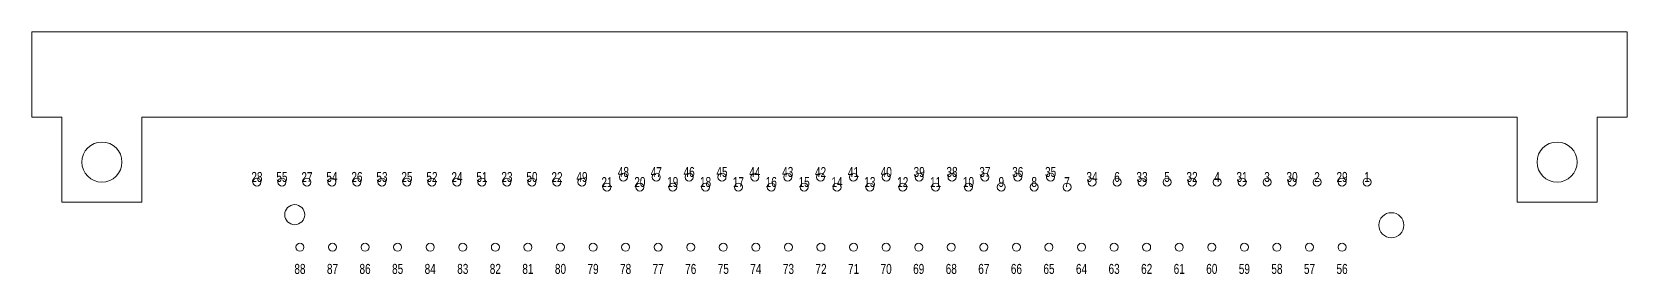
# Model space of a CAD drawing. Header units: millimetres. Extents: x -27 to 133, y -3 to 22.
import ezdxf

# ---------------------------------------------------------------- set-up
doc = ezdxf.new("R2010")
doc.units = ezdxf.units.MM
doc.layers.get('0').update_dxf_attribs({"linetype": 'CONTINUOUS', "lineweight": 0})
doc.layers.add('pin numbers', color=6, linetype='CONTINUOUS', lineweight=0)
doc.styles.get("Standard").update_dxf_attribs({"font": 'txt', "width": 0.75})

msp = doc.modelspace()

# ---------------------------------------------------------------- linework, layer by layer
for p, q in [((-26.8, 21.5), (132.7, 21.5)), ((-26.8, 21.5), (-26.8, 13)), ((132.7, 21.5), (132.7, 13)), ((-26.8, 13), (-23.8, 13)), ((-23.8, 4.5), (-23.8, 13)), ((-15.8, 4.5), (-15.8, 13)), ((-15.8, 13), (121.7, 13)), ((121.7, 4.5), (121.7, 13)), ((129.7, 4.5), (129.7, 13)), ((129.7, 13), (132.7, 13)), ((-23.8, 4.5), (-15.8, 4.5)), ((121.7, 4.5), (129.7, 4.5))]:
    msp.add_line(p, q)
for centre, radius in [((-19.8, 8.5), 2), ((125.7, 8.5), 2), ((-4.299967, 6.5), 0.4), ((-1.799967, 6.5), 0.4), ((0.700033, 6.5), 0.4), ((3.200033, 6.5), 0.4), ((5.700033, 6.5), 0.4), ((8.200033, 6.5), 0.4), ((10.700033, 6.5), 0.4), ((13.200033, 6.5), 0.4), ((15.700033, 6.5), 0.4), ((18.200033, 6.5), 0.4), ((20.700033, 6.5), 0.4), ((23.200033, 6.5), 0.4), ((25.700033, 6.5), 0.4), ((28.200033, 6.5), 0.4), ((30.700033, 6), 0.4), ((32.34289, 7), 0.4), ((33.985733, 6), 0.4), ((35.62859, 7), 0.4), ((37.271433, 6), 0.4), ((38.91429, 7), 0.4), ((40.557133, 6), 0.4), ((42.19999, 7), 0.4), ((43.84289, 6), 0.4), ((45.485747, 7), 0.4), ((47.12859, 6), 0.4), ((48.771447, 7), 0.4), ((50.41429, 6), 0.4), ((52.057147, 7), 0.4), ((53.69999, 6), 0.4), ((55.342847, 7), 0.4), ((56.985743, 6), 0.4), ((58.6286, 7), 0.4), ((60.271443, 6), 0.4), ((61.9143, 7), 0.4), ((63.557143, 6), 0.4), ((65.2, 7), 0.4), ((66.842843, 6), 0.4), ((68.4857, 7), 0.4), ((70.1286, 6), 0.4), ((71.771457, 7), 0.4), ((73.4143, 6), 0.4), ((75.057157, 7), 0.4), ((76.7, 6), 0.4), ((79.2, 6.5), 0.4), ((81.7, 6.5), 0.4), ((84.2, 6.5), 0.4), ((86.7, 6.5), 0.4), ((89.2, 6.5), 0.4), ((91.7, 6.5), 0.4), ((94.2, 6.5), 0.4), ((96.7, 6.5), 0.4), ((99.2, 6.5), 0.4), ((101.7, 6.5), 0.4), ((104.2, 6.5), 0.4), ((106.7, 6.5), 0.4), ((-0.521875, 3.25), 1), ((109.128125, 2.2), 1.25), ((0, 0), 0.4), ((3.25625, 0), 0.4), ((6.5125, 0), 0.4), ((9.76875, 0), 0.4), ((13.025, 0), 0.4), ((16.28125, 0), 0.4), ((19.5375, 0), 0.4), ((22.79375, 0), 0.4), ((26.05, 0), 0.4), ((29.30625, 0), 0.4), ((32.5625, 0), 0.4), ((35.81875, 0), 0.4), ((39.075, 0), 0.4), ((42.33125, 0), 0.4), ((45.5875, 0), 0.4), ((48.84375, 0), 0.4), ((52.1, 0), 0.4), ((55.35625, 0), 0.4), ((58.6125, 0), 0.4), ((61.86875, 0), 0.4), ((65.125, 0), 0.4), ((68.38125, 0), 0.4), ((71.6375, 0), 0.4), ((74.89375, 0), 0.4), ((78.15, 0), 0.4), ((81.40625, 0), 0.4), ((84.6625, 0), 0.4), ((87.91875, 0), 0.4), ((91.175, 0), 0.4), ((94.43125, 0), 0.4), ((97.6875, 0), 0.4), ((100.94375, 0), 0.4), ((104.2, 0), 0.4)]:
    msp.add_circle(centre, radius)

# ---------------------------------------------------------------- texts
at = {"layer": 'pin numbers', "char_height": 1, "width": 100}
for s, insert, attachment_point in [('48\\P', (32.34289, 7), 8), ('47\\P', (35.62859, 7), 8), ('46\\P', (38.91429, 7), 8), ('45\\P', (42.19999, 7), 8), ('44\\P', (45.485747, 7), 8), ('43\\P', (48.771447, 7), 8), ('42\\P', (52.057147, 7), 8), ('41\\P', (55.342847, 7), 8), ('40\\P', (58.6286, 7), 8), ('39\\P', (61.9143, 7), 8), ('38\\P', (65.2, 7), 8), ('37\\P', (68.4857, 7), 8), ('36\\P', (71.771457, 7), 8), ('35\\P', (75.057157, 7), 8), ('28\\P', (-4.299967, 6.5), 8), ('55\\P', (-1.799967, 6.5), 8), ('27\\P', (0.700033, 6.5), 8), ('54\\P', (3.200033, 6.5), 8), ('26\\P', (5.700033, 6.5), 8), ('53\\P', (8.200033, 6.5), 8), ('25\\P', (10.700033, 6.5), 8), ('52\\P', (13.200033, 6.5), 8), ('24\\P', (15.700033, 6.5), 8), ('51\\P', (18.200033, 6.5), 8), ('23\\P', (20.700033, 6.5), 8), ('50\\P', (23.200033, 6.5), 8), ('22\\P', (25.700033, 6.5), 8), ('49\\P', (28.200033, 6.5), 8), ('21\\P', (30.700033, 6), 8), ('20\\P', (33.985733, 6), 8), ('19\\P', (37.271433, 6), 8), ('18\\P', (40.557133, 6), 8), ('17\\P', (43.84289, 6), 8), ('16\\P', (47.12859, 6), 8), ('15\\P', (50.41429, 6), 8), ('14\\P', (53.69999, 6), 8), ('13\\P', (56.985743, 6), 8), ('12\\P', (60.271443, 6), 8), ('11\\P', (63.557143, 6), 8), ('10\\P', (66.842843, 6), 8), ('9\\P', (70.1286, 6), 8), ('8\\P', (73.4143, 6), 8), ('7\\P', (76.7, 6), 8), ('34\\P', (79.2, 6.5), 8), ('6\\P', (81.7, 6.5), 8), ('33\\P', (84.2, 6.5), 8), ('5\\P', (86.7, 6.5), 8), ('32\\P', (89.2, 6.5), 8), ('4\\P', (91.7, 6.5), 8), ('31\\P', (94.2, 6.5), 8), ('3\\P', (96.7, 6.5), 8), ('30\\P', (99.2, 6.5), 8), ('2\\P', (101.7, 6.5), 8), ('29\\P', (104.2, 6.5), 8), ('1\\P', (106.7, 6.5), 8), ('\\P88', (0, 0), 2), ('\\P87', (3.25625, 0), 2), ('\\P86', (6.5125, 0), 2), ('\\P85', (9.76875, 0), 2), ('\\P84', (13.025, 0), 2), ('\\P83', (16.28125, 0), 2), ('\\P82', (19.5375, 0), 2), ('\\P81', (22.79375, 0), 2), ('\\P80', (26.05, 0), 2), ('\\P79', (29.30625, 0), 2), ('\\P78', (32.5625, 0), 2), ('\\P77', (35.81875, 0), 2), ('\\P76', (39.075, 0), 2), ('\\P75', (42.33125, 0), 2), ('\\P74', (45.5875, 0), 2), ('\\P73', (48.84375, 0), 2), ('\\P72', (52.1, 0), 2), ('\\P71', (55.35625, 0), 2), ('\\P70', (58.6125, 0), 2), ('\\P69', (61.86875, 0), 2), ('\\P68', (65.125, 0), 2), ('\\P67', (68.38125, 0), 2), ('\\P66', (71.6375, 0), 2), ('\\P65', (74.89375, 0), 2), ('\\P64', (78.15, 0), 2), ('\\P63', (81.40625, 0), 2), ('\\P62', (84.6625, 0), 2), ('\\P61', (87.91875, 0), 2), ('\\P60', (91.175, 0), 2), ('\\P59', (94.43125, 0), 2), ('\\P58', (97.6875, 0), 2), ('\\P57', (100.94375, 0), 2), ('\\P56', (104.2, 0), 2)]:
    msp.add_mtext(s, dxfattribs=dict(at, insert=insert, attachment_point=attachment_point))

doc.saveas('drawing.dxf')
